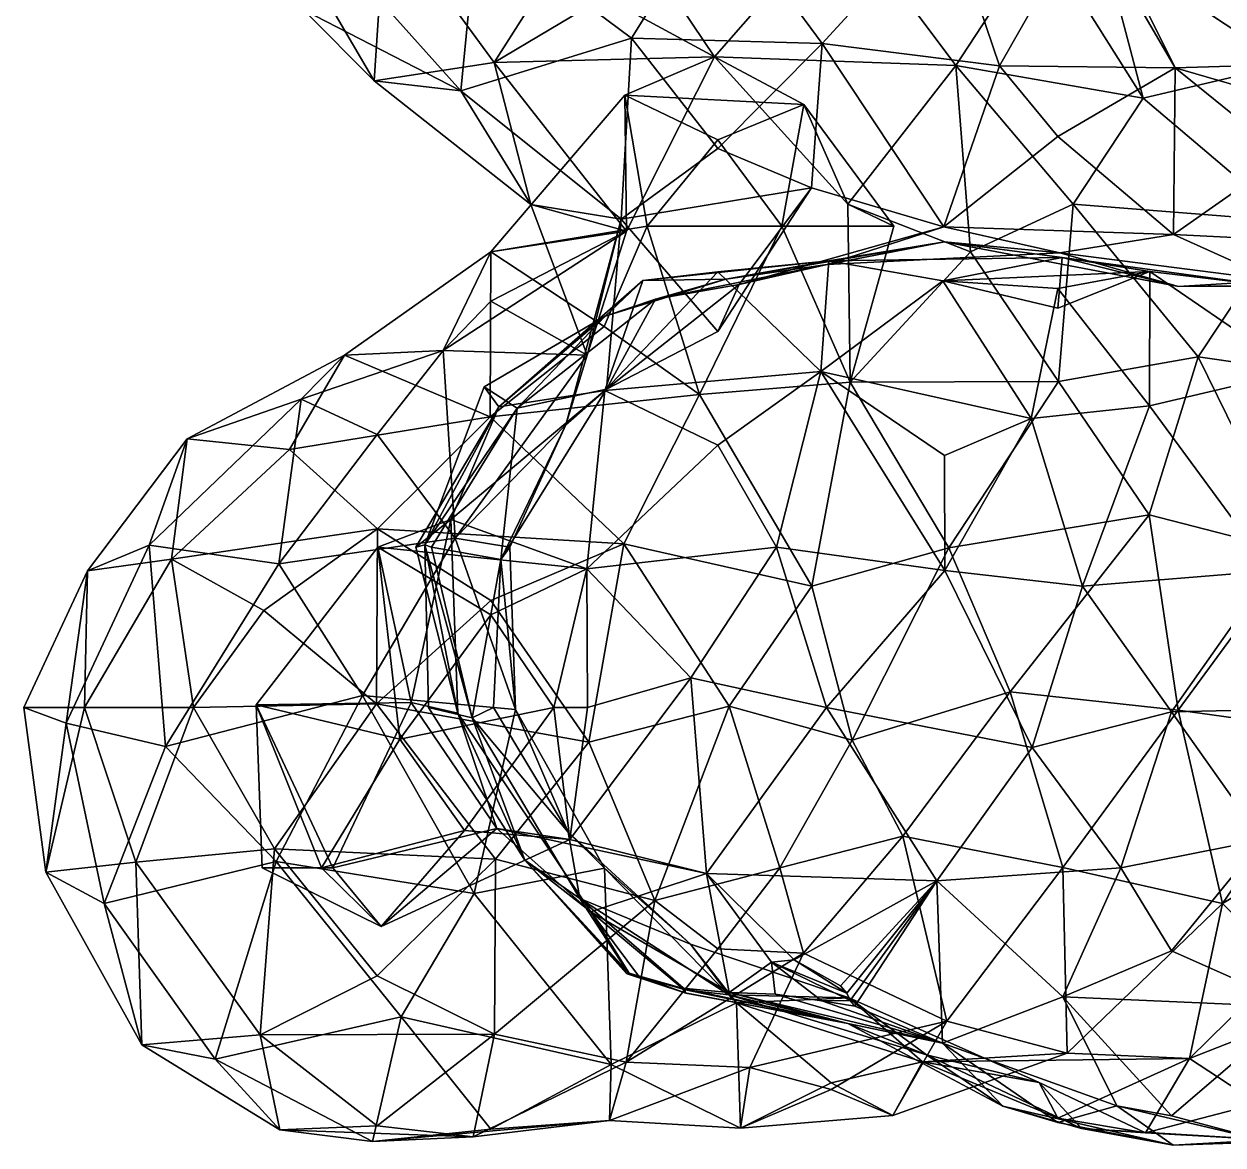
# Model space of a CAD drawing. Extents: x 290083 to 295691, y 4553739 to 4561622.
# Drawn here: x 294593.3 to 294726.5, y 4559677.9 to 4559802.5 of the extents above; entities that cross this region are included whole.
import ezdxf

# ---------------------------------------------------------------- set-up
doc = ezdxf.new("R2010")
doc.units = 0
doc.layers.add('Au_ppm_Pref_-_0_3', color=7, linetype='CONTINUOUS')

msp = doc.modelspace()

# ---------------------------------------------------------------- linework, layer by layer
at = {"layer": 'Au_ppm_Pref_-_0_3'}
for points in [[(294633.42, 4559814.73, 1734.79), (294645.53, 4559798.18, 1734.72), (294657.64, 4559817.21, 1732.44)], [(294645.53, 4559798.18, 1734.72), (294657.74, 4559805.47, 1730.89), (294657.64, 4559817.21, 1732.44)], [(294657.64, 4559817.21, 1732.44), (294657.74, 4559805.47, 1730.89), (294670, 4559798.82, 1732.67)], [(294657.64, 4559817.21, 1732.44), (294670, 4559798.82, 1732.67), (294684.04, 4559814.91, 1733.21)], [(294670.27, 4559816.1, 1754.21), (294660.77, 4559800.9, 1751.14), (294643.62, 4559813.68, 1753.08)], [(294681.96, 4559800.31, 1750.67), (294660.77, 4559800.9, 1751.14), (294670.27, 4559816.1, 1754.21)], [(294670, 4559798.82, 1732.67), (294696.79, 4559797.85, 1733.45), (294684.04, 4559814.91, 1733.21)], [(294681.96, 4559800.31, 1750.67), (294670.27, 4559816.1, 1754.21), (294695.7, 4559815.35, 1752.21)], [(294681.96, 4559800.31, 1750.67), (294695.7, 4559815.35, 1752.21), (294701.64, 4559797.82, 1749.04)], [(294684.04, 4559814.91, 1733.21), (294696.79, 4559797.85, 1733.45), (294706.24, 4559812.31, 1736.29)], [(294695.7, 4559815.35, 1752.21), (294712, 4559816.04, 1746.5), (294701.64, 4559797.82, 1749.04)], [(294701.64, 4559797.82, 1749.04), (294712, 4559816.04, 1746.5), (294721.13, 4559797.6, 1746.42)], [(294713.04, 4559811.54, 1740.22), (294721.13, 4559797.6, 1746.42), (294712, 4559816.04, 1746.5)], [(294633.42, 4559814.73, 1734.79), (294621.31, 4559814.77, 1740.46), (294632.2, 4559796.15, 1740.1)], [(294621.31, 4559814.77, 1740.46), (294624.34, 4559804.04, 1746.16), (294632.2, 4559796.15, 1740.1)], [(294633.42, 4559814.73, 1734.79), (294632.2, 4559796.15, 1740.1), (294645.53, 4559798.18, 1734.72)], [(294643.62, 4559813.68, 1753.08), (294641.81, 4559795.05, 1747.56), (294632.54, 4559805.45, 1749.56)], [(294643.62, 4559813.68, 1753.08), (294660.77, 4559800.9, 1751.14), (294641.81, 4559795.05, 1747.56)], [(294706.24, 4559812.31, 1736.29), (294696.79, 4559797.85, 1733.45), (294717.58, 4559794.24, 1735.04)], [(294713.04, 4559811.54, 1740.22), (294706.24, 4559812.31, 1736.29), (294717.58, 4559794.24, 1735.04)], [(294733.47, 4559797.97, 1740.2), (294721.13, 4559797.6, 1746.42), (294713.04, 4559811.54, 1740.22)], [(294713.04, 4559811.54, 1740.22), (294717.58, 4559794.24, 1735.04), (294733.47, 4559797.97, 1740.2)], [(294670, 4559798.82, 1732.67), (294657.74, 4559805.47, 1730.89), (294645.53, 4559798.18, 1734.72)], [(294624.34, 4559804.04, 1746.16), (294632.54, 4559805.45, 1749.56), (294641.81, 4559795.05, 1747.56)], [(294632.2, 4559796.15, 1740.1), (294624.34, 4559804.04, 1746.16), (294641.81, 4559795.05, 1747.56)], [(294641.81, 4559795.05, 1747.56), (294660.77, 4559800.9, 1751.14), (294659.62, 4559780.79, 1745.62)], [(294660.77, 4559800.9, 1751.14), (294670.34, 4559788.64, 1749.22), (294659.62, 4559780.79, 1745.62)], [(294660.77, 4559800.9, 1751.14), (294681.96, 4559800.31, 1750.67), (294670.34, 4559788.64, 1749.22)], [(294670.34, 4559788.64, 1749.22), (294681.96, 4559800.31, 1750.67), (294680.74, 4559784.26, 1748.61)], [(294695.46, 4559779.93, 1751.94), (294680.74, 4559784.26, 1748.61), (294681.96, 4559800.31, 1750.67)], [(294695.46, 4559779.93, 1751.94), (294681.96, 4559800.31, 1750.67), (294701.64, 4559797.82, 1749.04)], [(294645.53, 4559798.18, 1734.72), (294660.23, 4559779.45, 1734.38), (294670, 4559798.82, 1732.67)], [(294660.02, 4559794.58, 1728.34), (294670, 4559798.82, 1732.67), (294660.23, 4559779.45, 1734.38)], [(294660.02, 4559794.58, 1728.34), (294679.89, 4559793.51, 1728.34), (294670, 4559798.82, 1732.67)], [(294670, 4559798.82, 1732.67), (294679.89, 4559793.51, 1728.34), (294684.8, 4559782.45, 1732.59)], [(294670, 4559798.82, 1732.67), (294684.8, 4559782.45, 1732.59), (294696.79, 4559797.85, 1733.45)], [(294645.53, 4559798.18, 1734.72), (294632.2, 4559796.15, 1740.1), (294649.58, 4559782.43, 1740.7)], [(294645.53, 4559798.18, 1734.72), (294649.58, 4559782.43, 1740.7), (294660.23, 4559779.45, 1734.38)], [(294698.41, 4559777.15, 1730.65), (294696.79, 4559797.85, 1733.45), (294684.8, 4559782.45, 1732.59)], [(294695.46, 4559779.93, 1751.94), (294701.64, 4559797.82, 1749.04), (294708.13, 4559789.97, 1749.49)], [(294698.41, 4559777.15, 1730.65), (294709.8, 4559782.46, 1732.68), (294696.79, 4559797.85, 1733.45)], [(294709.8, 4559782.46, 1732.68), (294717.58, 4559794.24, 1735.04), (294696.79, 4559797.85, 1733.45)], [(294701.64, 4559797.82, 1749.04), (294721.13, 4559797.6, 1746.42), (294708.13, 4559789.97, 1749.49)], [(294720.94, 4559779.1, 1751.79), (294708.13, 4559789.97, 1749.49), (294721.13, 4559797.6, 1746.42)], [(294733.7, 4559780.57, 1734.03), (294733.47, 4559797.97, 1740.2), (294717.58, 4559794.24, 1735.04)], [(294720.94, 4559779.1, 1751.79), (294721.13, 4559797.6, 1746.42), (294733.33, 4559787.74, 1748.74)], [(294721.13, 4559797.6, 1746.42), (294733.47, 4559797.97, 1740.2), (294743.73, 4559791.06, 1744.94)], [(294733.33, 4559787.74, 1748.74), (294721.13, 4559797.6, 1746.42), (294743.73, 4559791.06, 1744.94)], [(294649.58, 4559782.43, 1740.7), (294632.2, 4559796.15, 1740.1), (294641.81, 4559795.05, 1747.56)], [(294659.62, 4559780.79, 1745.62), (294649.58, 4559782.43, 1740.7), (294641.81, 4559795.05, 1747.56)], [(294660.02, 4559794.58, 1728.34), (294660.23, 4559779.45, 1734.38), (294645.13, 4559777.15, 1728.71)], [(294660.02, 4559794.58, 1728.34), (294645.13, 4559777.15, 1728.71), (294662.52, 4559780, 1724.66)], [(294660.02, 4559794.58, 1728.34), (294662.52, 4559780, 1724.66), (294670.34, 4559789.61, 1725.14)], [(294660.02, 4559794.58, 1728.34), (294670.34, 4559789.61, 1725.14), (294679.89, 4559793.51, 1728.34)], [(294679.89, 4559793.51, 1728.34), (294670.34, 4559789.61, 1725.14), (294677.45, 4559780, 1724.99)], [(294689.9, 4559780, 1728.34), (294679.89, 4559793.51, 1728.34), (294677.45, 4559780, 1724.99)], [(294689.9, 4559780, 1728.34), (294684.8, 4559782.45, 1732.59), (294679.89, 4559793.51, 1728.34)], [(294709.8, 4559782.46, 1732.68), (294733.7, 4559780.57, 1734.03), (294717.58, 4559794.24, 1735.04)], [(294670.34, 4559789.61, 1725.14), (294662.52, 4559780, 1724.66), (294677.45, 4559780, 1724.99)], [(294695.46, 4559779.93, 1751.94), (294708.13, 4559789.97, 1749.49), (294720.94, 4559779.1, 1751.79)], [(294659.62, 4559780.79, 1745.62), (294670.34, 4559788.64, 1749.22), (294680.74, 4559784.26, 1748.61)], [(294720.94, 4559779.1, 1751.79), (294733.33, 4559787.74, 1748.74), (294746.81, 4559777.8, 1751.59)], [(294659.62, 4559780.79, 1745.62), (294680.74, 4559784.26, 1748.61), (294670.34, 4559768.31, 1748.2)], [(294672.71, 4559773.53, 1753.14), (294670.34, 4559768.31, 1748.2), (294680.74, 4559784.26, 1748.61)], [(294695.46, 4559779.93, 1751.94), (294672.71, 4559773.53, 1753.14), (294680.74, 4559784.26, 1748.61)], [(294659.62, 4559780.79, 1745.62), (294655.85, 4559765.68, 1740.27), (294649.58, 4559782.43, 1740.7)], [(294660.23, 4559779.45, 1734.38), (294649.58, 4559782.43, 1740.7), (294655.85, 4559765.68, 1740.27)], [(294685.05, 4559762.68, 1727.14), (294684.8, 4559782.45, 1732.59), (294689.9, 4559780, 1728.34)], [(294685.05, 4559762.68, 1727.14), (294698.41, 4559777.15, 1730.65), (294684.8, 4559782.45, 1732.59)], [(294698.41, 4559777.15, 1730.65), (294708.19, 4559762.77, 1730.68), (294709.8, 4559782.46, 1732.68)], [(294708.19, 4559762.77, 1730.68), (294723.69, 4559765.51, 1731.78), (294709.8, 4559782.46, 1732.68)], [(294733.7, 4559780.57, 1734.03), (294709.8, 4559782.46, 1732.68), (294723.69, 4559765.51, 1731.78)], [(294657.99, 4559761.91, 1752.01), (294653.46, 4559757.95, 1746.16), (294659.62, 4559780.79, 1745.62)], [(294659.62, 4559780.79, 1745.62), (294653.46, 4559757.95, 1746.16), (294655.85, 4559765.68, 1740.27)], [(294670.34, 4559768.31, 1748.2), (294657.99, 4559761.91, 1752.01), (294659.62, 4559780.79, 1745.62)], [(294745.32, 4559762.39, 1734.44), (294733.7, 4559780.57, 1734.03), (294723.69, 4559765.51, 1731.78)], [(294645.13, 4559777.15, 1728.71), (294660.23, 4559779.45, 1734.38), (294639.84, 4559766.21, 1735.44)], [(294660.23, 4559779.45, 1734.38), (294645.14, 4559771.68, 1737.45), (294639.84, 4559766.21, 1735.44)], [(294657.74, 4559768.88, 1726.11), (294662.52, 4559780, 1724.66), (294645.13, 4559777.15, 1728.71)], [(294660.23, 4559779.45, 1734.38), (294655.85, 4559765.68, 1740.27), (294645.14, 4559771.68, 1737.45)], [(294668.31, 4559761.3, 1724.66), (294662.52, 4559780, 1724.66), (294657.74, 4559768.88, 1726.11)], [(294677.45, 4559780, 1724.99), (294662.52, 4559780, 1724.66), (294668.31, 4559761.3, 1724.66)], [(294677.45, 4559780, 1724.99), (294668.31, 4559761.3, 1724.66), (294685.05, 4559762.68, 1727.14)], [(294695.46, 4559779.93, 1751.94), (294682.51, 4559775.75, 1757.76), (294672.71, 4559773.53, 1753.14)], [(294689.9, 4559780, 1728.34), (294677.45, 4559780, 1724.99), (294685.05, 4559762.68, 1727.14)], [(294695.46, 4559779.93, 1751.94), (294708.33, 4559777.06, 1757.88), (294682.51, 4559775.75, 1757.76)], [(294695.46, 4559779.93, 1751.94), (294720.94, 4559779.1, 1751.79), (294708.33, 4559777.06, 1757.88)], [(294720.94, 4559779.1, 1751.79), (294732.28, 4559773.98, 1757.9), (294708.33, 4559777.06, 1757.88)], [(294720.94, 4559779.1, 1751.79), (294746.81, 4559777.8, 1751.59), (294732.28, 4559773.98, 1757.9)], [(294682.51, 4559775.75, 1757.76), (294695.54, 4559778.29, 1763.97), (294671.23, 4559774.11, 1763.86)], [(294695.54, 4559778.29, 1763.97), (294682.69, 4559776.16, 1770.44), (294671.23, 4559774.11, 1763.86)], [(294682.51, 4559775.75, 1757.76), (294708.33, 4559777.06, 1757.88), (294695.54, 4559778.29, 1763.97)], [(294695.54, 4559778.29, 1763.97), (294708.58, 4559776.53, 1769.62), (294682.69, 4559776.16, 1770.44)], [(294708.33, 4559777.06, 1757.88), (294721.52, 4559773.3, 1764), (294695.54, 4559778.29, 1763.97)], [(294695.54, 4559778.29, 1763.97), (294721.52, 4559773.3, 1764), (294708.58, 4559776.53, 1769.62)], [(294645.13, 4559777.15, 1728.71), (294639.84, 4559766.21, 1735.44), (294628.89, 4559765.68, 1728.13)], [(294645.13, 4559777.15, 1728.71), (294628.89, 4559765.68, 1728.13), (294645.09, 4559758.82, 1723.51)], [(294645.13, 4559777.15, 1728.71), (294645.09, 4559758.82, 1723.51), (294657.74, 4559768.88, 1726.11)], [(294682.69, 4559776.16, 1770.44), (294708.58, 4559776.53, 1769.62), (294695.33, 4559773.93, 1775.62)], [(294698.41, 4559777.15, 1730.65), (294685.05, 4559762.68, 1727.14), (294708.19, 4559762.77, 1730.68)], [(294708.58, 4559776.53, 1769.62), (294708.13, 4559770.9, 1772.95), (294695.33, 4559773.93, 1775.62)], [(294718.32, 4559774.98, 1775.32), (294708.13, 4559770.9, 1772.95), (294708.58, 4559776.53, 1769.62)], [(294708.33, 4559777.06, 1757.88), (294732.28, 4559773.98, 1757.9), (294721.52, 4559773.3, 1764)], [(294721.52, 4559773.3, 1764), (294731.29, 4559773.43, 1768.69), (294708.58, 4559776.53, 1769.62)], [(294708.58, 4559776.53, 1769.62), (294731.29, 4559773.43, 1768.69), (294718.32, 4559774.98, 1775.32)], [(294670.34, 4559774.95, 1774.17), (294681.8, 4559763.88, 1777.8), (294657.81, 4559761.76, 1775.83)], [(294662.01, 4559773.96, 1769.92), (294670.34, 4559774.95, 1774.17), (294657.81, 4559761.76, 1775.83)], [(294671.23, 4559774.11, 1763.86), (294682.69, 4559776.16, 1770.44), (294662.01, 4559773.96, 1769.92)], [(294662.01, 4559773.96, 1769.92), (294682.69, 4559776.16, 1770.44), (294670.34, 4559774.95, 1774.17)], [(294682.51, 4559775.75, 1757.76), (294671.23, 4559774.11, 1763.86), (294663.45, 4559771.92, 1758.04)], [(294682.51, 4559775.75, 1757.76), (294663.45, 4559771.92, 1758.04), (294672.71, 4559773.53, 1753.14)], [(294682.69, 4559776.16, 1770.44), (294681.8, 4559763.88, 1777.8), (294670.34, 4559774.95, 1774.17)], [(294695.33, 4559773.93, 1775.62), (294681.8, 4559763.88, 1777.8), (294682.69, 4559776.16, 1770.44)], [(294695.33, 4559773.93, 1775.62), (294718.32, 4559774.98, 1775.32), (294708.13, 4559773.08, 1779.49)], [(294718.32, 4559774.98, 1775.32), (294695.33, 4559773.93, 1775.62), (294708.13, 4559770.9, 1772.95)], [(294718.32, 4559774.98, 1775.32), (294718.3, 4559760.05, 1779.94), (294708.13, 4559773.08, 1779.49)], [(294718.3, 4559760.05, 1779.94), (294718.32, 4559774.98, 1775.32), (294734.53, 4559763.88, 1776.63)], [(294731.29, 4559773.43, 1768.69), (294734.53, 4559763.88, 1776.63), (294718.32, 4559774.98, 1775.32)], [(294646.05, 4559759.96, 1770), (294662.01, 4559773.96, 1769.92), (294657.81, 4559761.76, 1775.83)], [(294646.05, 4559759.96, 1770), (294657.86, 4559770.01, 1764.06), (294662.01, 4559773.96, 1769.92)], [(294663.45, 4559771.92, 1758.04), (294671.23, 4559774.11, 1763.86), (294657.86, 4559770.01, 1764.06)], [(294671.23, 4559774.11, 1763.86), (294662.01, 4559773.96, 1769.92), (294657.86, 4559770.01, 1764.06)], [(294670.34, 4559768.31, 1748.2), (294672.71, 4559773.53, 1753.14), (294657.99, 4559761.91, 1752.01)], [(294672.71, 4559773.53, 1753.14), (294663.45, 4559771.92, 1758.04), (294657.99, 4559761.91, 1752.01)], [(294705.16, 4559758.64, 1778.44), (294681.8, 4559763.88, 1777.8), (294695.33, 4559773.93, 1775.62)], [(294705.16, 4559758.64, 1778.44), (294695.33, 4559773.93, 1775.62), (294708.13, 4559773.08, 1779.49)], [(294732.28, 4559773.98, 1757.9), (294741.22, 4559773.34, 1763.98), (294721.52, 4559773.3, 1764)], [(294705.16, 4559758.64, 1778.44), (294708.13, 4559773.08, 1779.49), (294718.3, 4559760.05, 1779.94)], [(294721.52, 4559773.3, 1764), (294741.22, 4559773.34, 1763.98), (294731.29, 4559773.43, 1768.69)], [(294645.14, 4559771.68, 1737.45), (294655.85, 4559765.68, 1740.27), (294639.84, 4559766.21, 1735.44)], [(294657.99, 4559761.91, 1752.01), (294663.45, 4559771.92, 1758.04), (294648.08, 4559759.81, 1759.05)], [(294648.08, 4559759.81, 1759.05), (294663.45, 4559771.92, 1758.04), (294657.86, 4559770.01, 1764.06)], [(294644.4, 4559762.18, 1763.98), (294657.86, 4559770.01, 1764.06), (294646.05, 4559759.96, 1770)], [(294644.4, 4559762.18, 1763.98), (294648.08, 4559759.81, 1759.05), (294657.86, 4559770.01, 1764.06)], [(294657.74, 4559768.88, 1726.11), (294645.09, 4559758.82, 1723.51), (294668.31, 4559761.3, 1724.66)], [(294624.08, 4559760.8, 1733.44), (294611.44, 4559756.38, 1728.34), (294628.89, 4559765.68, 1728.13)], [(294622.8, 4559755.21, 1723.38), (294628.89, 4559765.68, 1728.13), (294611.44, 4559756.38, 1728.34)], [(294645.09, 4559758.82, 1723.51), (294628.89, 4559765.68, 1728.13), (294622.8, 4559755.21, 1723.38)], [(294639.84, 4559766.21, 1735.44), (294632.54, 4559756.88, 1738.45), (294624.08, 4559760.8, 1733.44)], [(294628.89, 4559765.68, 1728.13), (294639.84, 4559766.21, 1735.44), (294624.08, 4559760.8, 1733.44)], [(294641.18, 4559745.37, 1741.48), (294632.54, 4559756.88, 1738.45), (294639.84, 4559766.21, 1735.44)], [(294641.18, 4559745.37, 1741.48), (294639.84, 4559766.21, 1735.44), (294655.85, 4559765.68, 1740.27)], [(294653.46, 4559757.95, 1746.16), (294641.18, 4559745.37, 1741.48), (294655.85, 4559765.68, 1740.27)], [(294708.19, 4559762.77, 1730.68), (294718.27, 4559747.93, 1730.69), (294723.69, 4559765.51, 1731.78)], [(294718.27, 4559747.93, 1730.69), (294734.36, 4559743.81, 1733.53), (294723.69, 4559765.51, 1731.78)], [(294745.32, 4559762.39, 1734.44), (294723.69, 4559765.51, 1731.78), (294734.36, 4559743.81, 1733.53)], [(294681.8, 4559763.88, 1777.8), (294670.34, 4559755.68, 1779.63), (294657.81, 4559761.76, 1775.83)], [(294676.86, 4559744.37, 1778.93), (294670.34, 4559755.68, 1779.63), (294681.8, 4559763.88, 1777.8)], [(294676.86, 4559744.37, 1778.93), (294681.8, 4559763.88, 1777.8), (294695.57, 4559741.75, 1778.68)], [(294695.57, 4559741.75, 1778.68), (294681.8, 4559763.88, 1777.8), (294695.53, 4559754.54, 1779.25)], [(294695.53, 4559754.54, 1779.25), (294681.8, 4559763.88, 1777.8), (294705.16, 4559758.64, 1778.44)], [(294731.75, 4559741.74, 1780.18), (294718.3, 4559760.05, 1779.94), (294734.53, 4559763.88, 1776.63)], [(294646.05, 4559759.96, 1770), (294637.82, 4559744.6, 1763.98), (294644.4, 4559762.18, 1763.98)], [(294644.4, 4559762.18, 1763.98), (294637.82, 4559744.6, 1763.98), (294648.08, 4559759.81, 1759.05)], [(294657.81, 4559761.76, 1775.83), (294655.79, 4559741.94, 1780.51), (294640.69, 4559747.43, 1775.86)], [(294657.81, 4559761.76, 1775.83), (294640.69, 4559747.43, 1775.86), (294646.05, 4559759.96, 1770)], [(294657.99, 4559761.91, 1752.01), (294648.08, 4559759.81, 1759.05), (294646.25, 4559743, 1752.24)], [(294657.99, 4559761.91, 1752.01), (294646.25, 4559743, 1752.24), (294653.46, 4559757.95, 1746.16)], [(294657.81, 4559761.76, 1775.83), (294670.34, 4559755.68, 1779.63), (294655.79, 4559741.94, 1780.51)], [(294680.8, 4559740.01, 1724.86), (294685.05, 4559762.68, 1727.14), (294668.31, 4559761.3, 1724.66)], [(294685.05, 4559762.68, 1727.14), (294680.8, 4559740.01, 1724.86), (294696, 4559744.29, 1728.13)], [(294685.05, 4559762.68, 1727.14), (294696, 4559744.29, 1728.13), (294708.19, 4559762.77, 1730.68)], [(294708.19, 4559762.77, 1730.68), (294696, 4559744.29, 1728.13), (294718.27, 4559747.93, 1730.69)], [(294624.08, 4559760.8, 1733.44), (294621.6, 4559742.51, 1738.82), (294607.2, 4559744.58, 1734.32)], [(294624.08, 4559760.8, 1733.44), (294607.2, 4559744.58, 1734.32), (294611.44, 4559756.38, 1728.34)], [(294632.54, 4559756.88, 1738.45), (294621.6, 4559742.51, 1738.82), (294624.08, 4559760.8, 1733.44)], [(294659.91, 4559744.71, 1721.32), (294668.31, 4559761.3, 1724.66), (294645.09, 4559758.82, 1723.51)], [(294668.31, 4559761.3, 1724.66), (294659.91, 4559744.71, 1721.32), (294680.8, 4559740.01, 1724.86)], [(294640.69, 4559747.43, 1775.86), (294636.83, 4559744.37, 1768.81), (294646.05, 4559759.96, 1770)], [(294636.83, 4559744.37, 1768.81), (294637.82, 4559744.6, 1763.98), (294646.05, 4559759.96, 1770)], [(294637.82, 4559744.6, 1763.98), (294638.57, 4559744.37, 1759.43), (294648.08, 4559759.81, 1759.05)], [(294646.25, 4559743, 1752.24), (294648.08, 4559759.81, 1759.05), (294638.57, 4559744.37, 1759.43)], [(294710.84, 4559740.02, 1779.07), (294705.16, 4559758.64, 1778.44), (294718.3, 4559760.05, 1779.94)], [(294710.84, 4559740.02, 1779.07), (294718.3, 4559760.05, 1779.94), (294731.75, 4559741.74, 1780.18)], [(294645.09, 4559758.82, 1723.51), (294622.8, 4559755.21, 1723.38), (294632.56, 4559746.4, 1719.83)], [(294645.09, 4559758.82, 1723.51), (294632.56, 4559746.4, 1719.83), (294659.91, 4559744.71, 1721.32)], [(294653.46, 4559757.95, 1746.16), (294647.26, 4559744.37, 1746.16), (294641.18, 4559745.37, 1741.48)], [(294647.26, 4559744.37, 1746.16), (294653.46, 4559757.95, 1746.16), (294646.25, 4559743, 1752.24)], [(294695.57, 4559741.75, 1778.68), (294695.53, 4559754.54, 1779.25), (294705.16, 4559758.64, 1778.44)], [(294695.57, 4559741.75, 1778.68), (294705.16, 4559758.64, 1778.44), (294710.84, 4559740.02, 1779.07)], [(294611.44, 4559756.38, 1728.34), (294607.2, 4559744.58, 1734.32), (294600.34, 4559741.71, 1728.34)], [(294611.44, 4559756.38, 1728.34), (294600.34, 4559741.71, 1728.34), (294609.7, 4559743.04, 1722.84)], [(294611.44, 4559756.38, 1728.34), (294609.7, 4559743.04, 1722.84), (294622.8, 4559755.21, 1723.38)], [(294632.54, 4559756.88, 1738.45), (294641.18, 4559745.37, 1741.48), (294621.6, 4559742.51, 1738.82)], [(294622.8, 4559755.21, 1723.38), (294609.7, 4559743.04, 1722.84), (294632.56, 4559746.4, 1719.83)], [(294676.86, 4559744.37, 1778.93), (294655.79, 4559741.94, 1780.51), (294670.34, 4559755.68, 1779.63)], [(294636.31, 4559727.11, 1776.13), (294640.69, 4559747.43, 1775.86), (294632.59, 4559744.37, 1781.81)], [(294640.69, 4559747.43, 1775.86), (294655.79, 4559741.94, 1780.51), (294632.59, 4559744.37, 1781.81)], [(294636.31, 4559727.11, 1776.13), (294641.47, 4559725.93, 1769.1), (294640.69, 4559747.43, 1775.86)], [(294641.47, 4559725.93, 1769.1), (294636.83, 4559744.37, 1768.81), (294640.69, 4559747.43, 1775.86)], [(294718.27, 4559747.93, 1730.69), (294696, 4559744.29, 1728.13), (294702.81, 4559728.3, 1729.55)], [(294718.27, 4559747.93, 1730.69), (294702.81, 4559728.3, 1729.55), (294721.49, 4559726.26, 1733.43)], [(294721.49, 4559726.26, 1733.43), (294734.36, 4559743.81, 1733.53), (294718.27, 4559747.93, 1730.69)], [(294609.7, 4559743.04, 1722.84), (294619.94, 4559737.31, 1718.82), (294632.56, 4559746.4, 1719.83)], [(294632.46, 4559726.95, 1717.18), (294632.56, 4559746.4, 1719.83), (294619.94, 4559737.31, 1718.82)], [(294632.46, 4559726.95, 1717.18), (294645.14, 4559738.43, 1718.44), (294632.56, 4559746.4, 1719.83)], [(294645.14, 4559738.43, 1718.44), (294659.91, 4559744.71, 1721.32), (294632.56, 4559746.4, 1719.83)], [(294609.03, 4559722.21, 1737.98), (294597.99, 4559724.81, 1733.88), (294607.2, 4559744.58, 1734.32)], [(294600.34, 4559741.71, 1728.34), (294607.2, 4559744.58, 1734.32), (294597.99, 4559724.81, 1733.88)], [(294609.03, 4559722.21, 1737.98), (294607.2, 4559744.58, 1734.32), (294621.6, 4559742.51, 1738.82)], [(294635.05, 4559723.04, 1785.38), (294619.08, 4559726.85, 1781.81), (294632.59, 4559744.37, 1781.81)], [(294636.31, 4559727.11, 1776.13), (294632.59, 4559744.37, 1781.81), (294619.08, 4559726.85, 1781.81)], [(294630.89, 4559727.86, 1741.16), (294621.6, 4559742.51, 1738.82), (294641.18, 4559745.37, 1741.48)], [(294647.88, 4559726.31, 1745.57), (294630.89, 4559727.86, 1741.16), (294641.18, 4559745.37, 1741.48)], [(294645.14, 4559736.85, 1785.23), (294635.05, 4559723.04, 1785.38), (294632.59, 4559744.37, 1781.81)], [(294655.79, 4559741.94, 1780.51), (294645.14, 4559736.85, 1785.23), (294632.59, 4559744.37, 1781.81)], [(294636.83, 4559744.37, 1768.81), (294641.47, 4559725.93, 1769.1), (294637.82, 4559744.6, 1763.98)], [(294641.47, 4559725.93, 1769.1), (294638.21, 4559726.55, 1763.98), (294637.82, 4559744.6, 1763.98)], [(294638.57, 4559744.37, 1759.43), (294637.82, 4559744.6, 1763.98), (294643.07, 4559725.38, 1758.07)], [(294637.82, 4559744.6, 1763.98), (294638.21, 4559726.55, 1763.98), (294643.07, 4559725.38, 1758.07)], [(294646.25, 4559743, 1752.24), (294638.57, 4559744.37, 1759.43), (294643.07, 4559725.38, 1758.07)], [(294647.88, 4559726.31, 1745.57), (294641.18, 4559745.37, 1741.48), (294647.26, 4559744.37, 1746.16)], [(294645.14, 4559738.43, 1718.44), (294656.04, 4559722.68, 1718.56), (294659.91, 4559744.71, 1721.32)], [(294647.88, 4559726.31, 1745.57), (294647.26, 4559744.37, 1746.16), (294646.25, 4559743, 1752.24)], [(294667.37, 4559729.83, 1779.31), (294655.79, 4559741.94, 1780.51), (294676.86, 4559744.37, 1778.93)], [(294656.04, 4559722.68, 1718.56), (294671.62, 4559726.68, 1721.8), (294659.91, 4559744.71, 1721.32)], [(294680.8, 4559740.01, 1724.86), (294659.91, 4559744.71, 1721.32), (294671.62, 4559726.68, 1721.8)], [(294667.37, 4559729.83, 1779.31), (294676.86, 4559744.37, 1778.93), (294682.44, 4559726.56, 1778.19)], [(294682.44, 4559726.56, 1778.19), (294676.86, 4559744.37, 1778.93), (294695.57, 4559741.75, 1778.68)], [(294680.8, 4559740.01, 1724.86), (294685.27, 4559722.9, 1726.03), (294696, 4559744.29, 1728.13)], [(294702.81, 4559728.3, 1729.55), (294696, 4559744.29, 1728.13), (294685.27, 4559722.9, 1726.03)], [(294612.12, 4559726.55, 1718.72), (294609.7, 4559743.04, 1722.84), (294600.04, 4559726.55, 1723.24)], [(294600.34, 4559741.71, 1728.34), (294600.04, 4559726.55, 1723.24), (294609.7, 4559743.04, 1722.84)], [(294612.12, 4559726.55, 1718.72), (294619.94, 4559737.31, 1718.82), (294609.7, 4559743.04, 1722.84)], [(294643.07, 4559725.38, 1758.07), (294645.43, 4559726.55, 1752.1), (294646.25, 4559743, 1752.24)], [(294646.25, 4559743, 1752.24), (294645.43, 4559726.55, 1752.1), (294647.88, 4559726.31, 1745.57)], [(294721.49, 4559726.26, 1733.43), (294739.35, 4559723.75, 1738.39), (294734.36, 4559743.81, 1733.53)], [(294597.99, 4559724.81, 1733.88), (294593.3, 4559726.55, 1728.34), (294600.34, 4559741.71, 1728.34)], [(294600.34, 4559741.71, 1728.34), (294593.3, 4559726.55, 1728.34), (294600.04, 4559726.55, 1723.24)], [(294621.6, 4559742.51, 1738.82), (294630.89, 4559727.86, 1741.16), (294609.03, 4559722.21, 1737.98)], [(294655.79, 4559741.94, 1780.51), (294652.16, 4559726.55, 1785.11), (294645.14, 4559736.85, 1785.23)], [(294655.79, 4559741.94, 1780.51), (294655.87, 4559726.55, 1781.8), (294652.16, 4559726.55, 1785.11)], [(294655.79, 4559741.94, 1780.51), (294667.37, 4559729.83, 1779.31), (294655.87, 4559726.55, 1781.8)], [(294695.57, 4559741.75, 1778.68), (294705.26, 4559722.11, 1778.69), (294682.44, 4559726.56, 1778.19)], [(294705.26, 4559722.11, 1778.69), (294695.57, 4559741.75, 1778.68), (294710.84, 4559740.02, 1779.07)], [(294720.72, 4559726.07, 1779.22), (294710.84, 4559740.02, 1779.07), (294731.75, 4559741.74, 1780.18)], [(294720.72, 4559726.07, 1779.22), (294731.75, 4559741.74, 1780.18), (294742.26, 4559726.55, 1780.07)], [(294680.8, 4559740.01, 1724.86), (294671.62, 4559726.68, 1721.8), (294685.27, 4559722.9, 1726.03)], [(294705.26, 4559722.11, 1778.69), (294710.84, 4559740.02, 1779.07), (294720.72, 4559726.07, 1779.22)], [(294632.46, 4559726.95, 1717.18), (294656.04, 4559722.68, 1718.56), (294645.14, 4559738.43, 1718.44)], [(294632.46, 4559726.95, 1717.18), (294619.94, 4559737.31, 1718.82), (294612.12, 4559726.55, 1718.72)], [(294652.16, 4559726.55, 1785.11), (294635.05, 4559723.04, 1785.38), (294645.14, 4559736.85, 1785.23)], [(294667.37, 4559729.83, 1779.31), (294669.09, 4559708.1, 1776.35), (294653.93, 4559711.87, 1781.35)], [(294655.87, 4559726.55, 1781.8), (294667.37, 4559729.83, 1779.31), (294653.93, 4559711.87, 1781.35)], [(294669.09, 4559708.1, 1776.35), (294667.37, 4559729.83, 1779.31), (294682.44, 4559726.56, 1778.19)], [(294690.91, 4559712.24, 1729.26), (294702.81, 4559728.3, 1729.55), (294685.27, 4559722.9, 1726.03)], [(294690.91, 4559712.24, 1729.26), (294708.67, 4559708.78, 1733.61), (294702.81, 4559728.3, 1729.55)], [(294708.67, 4559708.78, 1733.61), (294721.49, 4559726.26, 1733.43), (294702.81, 4559728.3, 1729.55)], [(294609.03, 4559722.21, 1737.98), (294630.89, 4559727.86, 1741.16), (294621.32, 4559709.43, 1739.65)], [(294632.46, 4559726.95, 1717.18), (294612.12, 4559726.55, 1718.72), (294621.13, 4559710.83, 1717.73)], [(294627.62, 4559708.73, 1779.48), (294636.31, 4559727.11, 1776.13), (294619.08, 4559726.85, 1781.81)], [(294632.46, 4559726.95, 1717.18), (294621.13, 4559710.83, 1717.73), (294645.68, 4559709.69, 1717.67)], [(294630.89, 4559727.86, 1741.16), (294643.3, 4559705.89, 1742.03), (294621.32, 4559709.43, 1739.65)], [(294645.8, 4559713.1, 1775.85), (294636.31, 4559727.11, 1776.13), (294627.62, 4559708.73, 1779.48)], [(294647.88, 4559726.31, 1745.57), (294643.3, 4559705.89, 1742.03), (294630.89, 4559727.86, 1741.16)], [(294645.68, 4559709.69, 1717.67), (294656.04, 4559722.68, 1718.56), (294632.46, 4559726.95, 1717.18)], [(294645.8, 4559713.1, 1775.85), (294641.47, 4559725.93, 1769.1), (294636.31, 4559727.11, 1776.13)], [(294597.99, 4559724.81, 1733.88), (294595.73, 4559708.26, 1728.28), (294593.3, 4559726.55, 1728.34)], [(294593.3, 4559726.55, 1728.34), (294595.73, 4559708.26, 1728.28), (294600.04, 4559726.55, 1723.24)], [(294595.73, 4559708.26, 1728.28), (294605.73, 4559709.37, 1721.31), (294600.04, 4559726.55, 1723.24)], [(294600.04, 4559726.55, 1723.24), (294605.73, 4559709.37, 1721.31), (294612.12, 4559726.55, 1718.72)], [(294621.13, 4559710.83, 1717.73), (294612.12, 4559726.55, 1718.72), (294605.73, 4559709.37, 1721.31)], [(294626.33, 4559708.73, 1784.72), (294619.08, 4559726.85, 1781.81), (294635.05, 4559723.04, 1785.38)], [(294626.33, 4559708.73, 1784.72), (294619.77, 4559708.73, 1781.8), (294619.08, 4559726.85, 1781.81)], [(294619.77, 4559708.73, 1781.8), (294627.62, 4559708.73, 1779.48), (294619.08, 4559726.85, 1781.81)], [(294642.24, 4559712.88, 1784.99), (294635.05, 4559723.04, 1785.38), (294652.16, 4559726.55, 1785.11)], [(294638.21, 4559726.55, 1763.98), (294641.47, 4559725.93, 1769.1), (294648.93, 4559709.6, 1764.9)], [(294638.21, 4559726.55, 1763.98), (294648.93, 4559709.6, 1764.9), (294643.07, 4559725.38, 1758.07)], [(294645.8, 4559713.1, 1775.85), (294656.24, 4559703.83, 1769.95), (294641.47, 4559725.93, 1769.1)], [(294648.93, 4559709.6, 1764.9), (294641.47, 4559725.93, 1769.1), (294656.24, 4559703.83, 1769.95)], [(294653.93, 4559711.87, 1781.35), (294642.24, 4559712.88, 1784.99), (294652.16, 4559726.55, 1785.11)], [(294653.75, 4559712.71, 1752.1), (294645.43, 4559726.55, 1752.1), (294643.07, 4559725.38, 1758.07)], [(294657.77, 4559708.68, 1746.09), (294643.3, 4559705.89, 1742.03), (294647.88, 4559726.31, 1745.57)], [(294645.43, 4559726.55, 1752.1), (294653.75, 4559712.71, 1752.1), (294647.88, 4559726.31, 1745.57)], [(294657.77, 4559708.68, 1746.09), (294647.88, 4559726.31, 1745.57), (294653.75, 4559712.71, 1752.1)], [(294653.93, 4559711.87, 1781.35), (294652.16, 4559726.55, 1785.11), (294655.87, 4559726.55, 1781.8)], [(294656.04, 4559722.68, 1718.56), (294663.35, 4559705.11, 1721.24), (294671.62, 4559726.68, 1721.8)], [(294677.23, 4559708.73, 1725.09), (294671.62, 4559726.68, 1721.8), (294663.35, 4559705.11, 1721.24)], [(294669.09, 4559708.1, 1776.35), (294682.44, 4559726.56, 1778.19), (294694.66, 4559707.3, 1777.48)], [(294685.27, 4559722.9, 1726.03), (294671.62, 4559726.68, 1721.8), (294677.23, 4559708.73, 1725.09)], [(294705.26, 4559722.11, 1778.69), (294694.66, 4559707.3, 1777.48), (294682.44, 4559726.56, 1778.19)], [(294715.1, 4559708.73, 1778.51), (294705.26, 4559722.11, 1778.69), (294720.72, 4559726.07, 1779.22)], [(294708.67, 4559708.78, 1733.61), (294726.4, 4559704.79, 1738.99), (294721.49, 4559726.26, 1733.43)], [(294715.1, 4559708.73, 1778.51), (294720.72, 4559726.07, 1779.22), (294730.8, 4559711.85, 1779.57)], [(294720.72, 4559726.07, 1779.22), (294742.26, 4559726.55, 1780.07), (294730.8, 4559711.85, 1779.57)], [(294721.49, 4559726.26, 1733.43), (294726.4, 4559704.79, 1738.99), (294739.35, 4559723.75, 1738.39)], [(294597.99, 4559724.81, 1733.88), (294602.22, 4559704.77, 1735.46), (294595.73, 4559708.26, 1728.28)], [(294609.03, 4559722.21, 1737.98), (294602.22, 4559704.77, 1735.46), (294597.99, 4559724.81, 1733.88)], [(294648.93, 4559709.6, 1764.9), (294655.03, 4559705.31, 1758.02), (294643.07, 4559725.38, 1758.07)], [(294655.03, 4559705.31, 1758.02), (294653.75, 4559712.71, 1752.1), (294643.07, 4559725.38, 1758.07)], [(294626.33, 4559708.73, 1784.72), (294635.05, 4559723.04, 1785.38), (294642.24, 4559712.88, 1784.99)], [(294739.35, 4559723.75, 1738.39), (294726.4, 4559704.79, 1738.99), (294742.2, 4559714.28, 1741.92)], [(294621.32, 4559709.43, 1739.65), (294602.22, 4559704.77, 1735.46), (294609.03, 4559722.21, 1737.98)], [(294645.68, 4559709.69, 1717.67), (294663.35, 4559705.11, 1721.24), (294656.04, 4559722.68, 1718.56)], [(294690.91, 4559712.24, 1729.26), (294685.27, 4559722.9, 1726.03), (294677.23, 4559708.73, 1725.09)], [(294694.66, 4559707.3, 1777.48), (294705.26, 4559722.11, 1778.69), (294715.1, 4559708.73, 1778.51)], [(294733.33, 4559697.97, 1742.57), (294742.2, 4559714.28, 1741.92), (294726.4, 4559704.79, 1738.99)], [(294626.33, 4559708.73, 1784.72), (294642.24, 4559712.88, 1784.99), (294632.96, 4559702.2, 1781.96)], [(294645.8, 4559713.1, 1775.85), (294627.62, 4559708.73, 1779.48), (294632.96, 4559702.2, 1781.96)], [(294645.8, 4559713.1, 1775.85), (294632.96, 4559702.2, 1781.96), (294653.93, 4559711.87, 1781.35)], [(294653.93, 4559711.87, 1781.35), (294632.96, 4559702.2, 1781.96), (294642.24, 4559712.88, 1784.99)], [(294645.8, 4559713.1, 1775.85), (294653.93, 4559711.87, 1781.35), (294669.09, 4559708.1, 1776.35)], [(294645.8, 4559713.1, 1775.85), (294669.09, 4559708.1, 1776.35), (294656.24, 4559703.83, 1769.95)], [(294657.77, 4559708.68, 1746.09), (294653.75, 4559712.71, 1752.1), (294667.31, 4559700.26, 1753.5)], [(294653.75, 4559712.71, 1752.1), (294655.03, 4559705.31, 1758.02), (294667.31, 4559700.26, 1753.5)], [(294690.91, 4559712.24, 1729.26), (294677.23, 4559708.73, 1725.09), (294679.87, 4559699.25, 1729.68)], [(294695.8, 4559691.71, 1734.52), (294690.91, 4559712.24, 1729.26), (294679.87, 4559699.25, 1729.68)], [(294695.8, 4559691.71, 1734.52), (294708.67, 4559708.78, 1733.61), (294690.91, 4559712.24, 1729.26)], [(294715.1, 4559708.73, 1778.51), (294730.8, 4559711.85, 1779.57), (294720.73, 4559699.53, 1778.93)], [(294734.79, 4559693.27, 1775.16), (294720.73, 4559699.53, 1778.93), (294730.8, 4559711.85, 1779.57)], [(294621.13, 4559710.83, 1717.73), (294605.73, 4559709.37, 1721.31), (294619.55, 4559690.17, 1722)], [(294632.54, 4559696.74, 1718.41), (294621.13, 4559710.83, 1717.73), (294619.55, 4559690.17, 1722)], [(294632.54, 4559696.74, 1718.41), (294645.68, 4559709.69, 1717.67), (294621.13, 4559710.83, 1717.73)], [(294632.54, 4559696.74, 1718.41), (294645.55, 4559690.24, 1721.87), (294645.68, 4559709.69, 1717.67)], [(294645.68, 4559709.69, 1717.67), (294645.55, 4559690.24, 1721.87), (294663.35, 4559705.11, 1721.24)], [(294648.93, 4559709.6, 1764.9), (294660.28, 4559696.95, 1763.93), (294660.49, 4559696.97, 1763.27)], [(294648.93, 4559709.6, 1764.9), (294660.2, 4559697, 1764.06), (294660.28, 4559696.95, 1763.93)], [(294648.93, 4559709.6, 1764.9), (294660.49, 4559696.97, 1763.27), (294655.03, 4559705.31, 1758.02)], [(294660.2, 4559697, 1764.06), (294648.93, 4559709.6, 1764.9), (294660.43, 4559697.03, 1764.72)], [(294660.43, 4559697.03, 1764.72), (294648.93, 4559709.6, 1764.9), (294660.5, 4559697.02, 1764.86)], [(294648.93, 4559709.6, 1764.9), (294656.24, 4559703.83, 1769.95), (294660.5, 4559697.02, 1764.86)], [(294606.4, 4559689.06, 1728.38), (294605.73, 4559709.37, 1721.31), (294595.73, 4559708.26, 1728.28)], [(294621.32, 4559709.43, 1739.65), (294614.55, 4559687.48, 1735.42), (294602.22, 4559704.77, 1735.46)], [(294619.55, 4559690.17, 1722), (294605.73, 4559709.37, 1721.31), (294606.4, 4559689.06, 1728.38)], [(294635.19, 4559692.2, 1739.59), (294614.55, 4559687.48, 1735.42), (294621.32, 4559709.43, 1739.65)], [(294626.33, 4559708.73, 1784.72), (294632.96, 4559702.2, 1781.96), (294619.77, 4559708.73, 1781.8)], [(294619.77, 4559708.73, 1781.8), (294632.96, 4559702.2, 1781.96), (294627.62, 4559708.73, 1779.48)], [(294635.19, 4559692.2, 1739.59), (294621.32, 4559709.43, 1739.65), (294643.3, 4559705.89, 1742.03)], [(294657.77, 4559708.68, 1746.09), (294658.52, 4559686.9, 1740.64), (294643.3, 4559705.89, 1742.03)], [(294657.77, 4559708.68, 1746.09), (294667.31, 4559700.26, 1753.5), (294672.43, 4559693.73, 1745.36)], [(294657.77, 4559708.68, 1746.09), (294672.43, 4559693.73, 1745.36), (294658.52, 4559686.9, 1740.64)], [(294670.34, 4559699.75, 1725.35), (294677.23, 4559708.73, 1725.09), (294663.35, 4559705.11, 1721.24)], [(294679.87, 4559699.25, 1729.68), (294677.23, 4559708.73, 1725.09), (294670.34, 4559699.75, 1725.35)], [(294708.65, 4559694.39, 1775.37), (294694.66, 4559707.3, 1777.48), (294715.1, 4559708.73, 1778.51)], [(294695.8, 4559691.71, 1734.52), (294709.15, 4559688.16, 1740.09), (294708.67, 4559708.78, 1733.61)], [(294715.1, 4559708.73, 1778.51), (294720.73, 4559699.53, 1778.93), (294708.65, 4559694.39, 1775.37)], [(294708.67, 4559708.78, 1733.61), (294709.15, 4559688.16, 1740.09), (294726.4, 4559704.79, 1738.99)], [(294602.22, 4559704.77, 1735.46), (294606.4, 4559689.06, 1728.38), (294595.73, 4559708.26, 1728.28)], [(294656.24, 4559703.83, 1769.95), (294669.09, 4559708.1, 1776.35), (294671.6, 4559694.87, 1769.2)], [(294669.09, 4559708.1, 1776.35), (294678.83, 4559698.52, 1775.17), (294676.32, 4559698.25, 1773.73)], [(294669.09, 4559708.1, 1776.35), (294676.32, 4559698.25, 1773.73), (294671.6, 4559694.87, 1769.2)], [(294669.09, 4559708.1, 1776.35), (294694.66, 4559707.3, 1777.48), (294678.83, 4559698.52, 1775.17)], [(294678.83, 4559698.52, 1775.17), (294694.66, 4559707.3, 1777.48), (294683.99, 4559695.63, 1774.92)], [(294683.99, 4559695.63, 1774.92), (294694.66, 4559707.3, 1777.48), (294684.67, 4559694.83, 1774.49)], [(294685.04, 4559694.01, 1774.12), (294684.67, 4559694.83, 1774.49), (294694.66, 4559707.3, 1777.48)], [(294685.04, 4559694.01, 1774.12), (294694.66, 4559707.3, 1777.48), (294685.57, 4559693.37, 1773.78)], [(294694.66, 4559707.3, 1777.48), (294695.29, 4559689.26, 1770.5), (294685.57, 4559693.37, 1773.78)], [(294708.65, 4559694.39, 1775.37), (294695.29, 4559689.26, 1770.5), (294694.66, 4559707.3, 1777.48)], [(294635.19, 4559692.2, 1739.59), (294643.3, 4559705.89, 1742.03), (294658.52, 4559686.9, 1740.64)], [(294606.4, 4559689.06, 1728.38), (294602.22, 4559704.77, 1735.46), (294614.55, 4559687.48, 1735.42)], [(294660.19, 4559687.13, 1727.54), (294663.35, 4559705.11, 1721.24), (294645.55, 4559690.24, 1721.87)], [(294660.49, 4559696.97, 1763.27), (294666.78, 4559695.18, 1761.14), (294655.03, 4559705.31, 1758.02)], [(294666.78, 4559695.18, 1761.14), (294671.58, 4559694.61, 1758.68), (294655.03, 4559705.31, 1758.02)], [(294671.58, 4559694.61, 1758.68), (294667.31, 4559700.26, 1753.5), (294655.03, 4559705.31, 1758.02)], [(294670.34, 4559699.75, 1725.35), (294663.35, 4559705.11, 1721.24), (294660.19, 4559687.13, 1727.54)], [(294709.15, 4559688.16, 1740.09), (294722.75, 4559687.57, 1745.87), (294726.4, 4559704.79, 1738.99)], [(294726.4, 4559704.79, 1738.99), (294722.75, 4559687.57, 1745.87), (294733.33, 4559697.97, 1742.57)], [(294660.5, 4559697.02, 1764.86), (294656.24, 4559703.83, 1769.95), (294661.56, 4559696.73, 1765.18)], [(294661.56, 4559696.73, 1765.18), (294656.24, 4559703.83, 1769.95), (294666.41, 4559695.36, 1766.58)], [(294656.24, 4559703.83, 1769.95), (294671.6, 4559694.87, 1769.2), (294666.41, 4559695.36, 1766.58)], [(294679.87, 4559699.25, 1729.68), (294670.34, 4559699.75, 1725.35), (294660.19, 4559687.13, 1727.54)], [(294673.92, 4559686.56, 1732.84), (294679.87, 4559699.25, 1729.68), (294660.19, 4559687.13, 1727.54)], [(294667.31, 4559700.26, 1753.5), (294671.58, 4559694.61, 1758.68), (294684.95, 4559694.3, 1751.82)], [(294684.95, 4559694.3, 1751.82), (294672.43, 4559693.73, 1745.36), (294667.31, 4559700.26, 1753.5)], [(294695.8, 4559691.71, 1734.52), (294679.87, 4559699.25, 1729.68), (294673.92, 4559686.56, 1732.84)], [(294708.65, 4559694.39, 1775.37), (294720.73, 4559699.53, 1778.93), (294734.79, 4559693.27, 1775.16)], [(294671.6, 4559694.87, 1769.2), (294676.32, 4559698.25, 1773.73), (294676.74, 4559694.69, 1771.68)], [(294678.83, 4559698.52, 1775.17), (294684.67, 4559694.83, 1774.49), (294676.32, 4559698.25, 1773.73)], [(294684.67, 4559694.83, 1774.49), (294685.04, 4559694.01, 1774.12), (294676.32, 4559698.25, 1773.73)], [(294676.32, 4559698.25, 1773.73), (294681.9, 4559693.97, 1773.01), (294676.74, 4559694.69, 1771.68)], [(294676.32, 4559698.25, 1773.73), (294685.04, 4559694.01, 1774.12), (294681.9, 4559693.97, 1773.01)], [(294678.83, 4559698.52, 1775.17), (294683.99, 4559695.63, 1774.92), (294684.67, 4559694.83, 1774.49)], [(294733.33, 4559697.97, 1742.57), (294722.75, 4559687.57, 1745.87), (294742.41, 4559695.31, 1747.82)], [(294645.55, 4559690.24, 1721.87), (294632.54, 4559696.74, 1718.41), (294619.55, 4559690.17, 1722)], [(294666.81, 4559694.81, 1763.99), (294660.2, 4559697, 1764.06), (294660.43, 4559697.03, 1764.72)], [(294660.28, 4559696.95, 1763.93), (294660.2, 4559697, 1764.06), (294666.68, 4559694.84, 1763.93)], [(294666.68, 4559694.84, 1763.93), (294660.2, 4559697, 1764.06), (294666.81, 4559694.81, 1763.99)], [(294660.49, 4559696.97, 1763.27), (294660.28, 4559696.95, 1763.93), (294666.68, 4559694.84, 1763.93)], [(294660.43, 4559697.03, 1764.72), (294661.56, 4559696.73, 1765.18), (294666.81, 4559694.81, 1763.99)], [(294660.5, 4559697.02, 1764.86), (294661.56, 4559696.73, 1765.18), (294660.43, 4559697.03, 1764.72)], [(294666.78, 4559695.18, 1761.14), (294660.49, 4559696.97, 1763.27), (294666.68, 4559694.84, 1763.93)], [(294666.81, 4559694.81, 1763.99), (294661.56, 4559696.73, 1765.18), (294666.41, 4559695.36, 1766.58)], [(294666.41, 4559695.36, 1766.58), (294684.78, 4559691.45, 1764.03), (294666.81, 4559694.81, 1763.99)], [(294666.41, 4559695.36, 1766.58), (294671.6, 4559694.87, 1769.2), (294684.78, 4559691.45, 1764.03)], [(294684.78, 4559691.45, 1764.03), (294666.78, 4559695.18, 1761.14), (294666.68, 4559694.84, 1763.93)], [(294684.78, 4559691.45, 1764.03), (294671.58, 4559694.61, 1758.68), (294666.78, 4559695.18, 1761.14)], [(294742.41, 4559695.31, 1747.82), (294722.75, 4559687.57, 1745.87), (294730.36, 4559682.55, 1750.71)], [(294672.43, 4559693.73, 1745.36), (294672.86, 4559679.81, 1739.17), (294658.52, 4559686.9, 1740.64)], [(294666.81, 4559694.81, 1763.99), (294684.78, 4559691.45, 1764.03), (294666.68, 4559694.84, 1763.93)], [(294684.78, 4559691.45, 1764.03), (294693.54, 4559687.95, 1757.44), (294671.58, 4559694.61, 1758.68)], [(294671.58, 4559694.61, 1758.68), (294693.54, 4559687.95, 1757.44), (294684.95, 4559694.3, 1751.82)], [(294676.74, 4559694.69, 1771.68), (294695.29, 4559689.26, 1770.5), (294671.6, 4559694.87, 1769.2)], [(294671.6, 4559694.87, 1769.2), (294695.29, 4559689.26, 1770.5), (294684.78, 4559691.45, 1764.03)], [(294684.95, 4559694.3, 1751.82), (294693.07, 4559687.2, 1746.11), (294672.43, 4559693.73, 1745.36)], [(294672.43, 4559693.73, 1745.36), (294693.07, 4559687.2, 1746.11), (294682.93, 4559684.86, 1742.24)], [(294672.43, 4559693.73, 1745.36), (294682.93, 4559684.86, 1742.24), (294672.86, 4559679.81, 1739.17)], [(294676.74, 4559694.69, 1771.68), (294681.9, 4559693.97, 1773.01), (294695.29, 4559689.26, 1770.5)], [(294681.9, 4559693.97, 1773.01), (294685.04, 4559694.01, 1774.12), (294685.57, 4559693.37, 1773.78)], [(294695.29, 4559689.26, 1770.5), (294681.9, 4559693.97, 1773.01), (294685.57, 4559693.37, 1773.78)], [(294684.95, 4559694.3, 1751.82), (294693.54, 4559687.95, 1757.44), (294706.04, 4559684.88, 1753.12)], [(294684.95, 4559694.3, 1751.82), (294706.04, 4559684.88, 1753.12), (294693.07, 4559687.2, 1746.11)], [(294714.65, 4559682.31, 1769.92), (294695.29, 4559689.26, 1770.5), (294708.65, 4559694.39, 1775.37)], [(294708.65, 4559694.39, 1775.37), (294720.73, 4559681.19, 1773.16), (294714.65, 4559682.31, 1769.92)], [(294708.65, 4559694.39, 1775.37), (294734.79, 4559693.27, 1775.16), (294720.73, 4559681.19, 1773.16)], [(294731.42, 4559678.35, 1769.07), (294720.73, 4559681.19, 1773.16), (294734.79, 4559693.27, 1775.16)], [(294635.19, 4559692.2, 1739.59), (294632, 4559678.32, 1733.82), (294614.55, 4559687.48, 1735.42)], [(294635.19, 4559692.2, 1739.59), (294645.14, 4559679.7, 1738.02), (294632, 4559678.32, 1733.82)], [(294635.19, 4559692.2, 1739.59), (294658.52, 4559686.9, 1740.64), (294645.14, 4559679.7, 1738.02)], [(294695.8, 4559691.71, 1734.52), (294673.92, 4559686.56, 1732.84), (294682.93, 4559684.13, 1737.96)], [(294695.8, 4559691.71, 1734.52), (294682.93, 4559684.13, 1737.96), (294689.78, 4559681.23, 1740.22)], [(294684.78, 4559691.45, 1764.03), (294695.29, 4559689.26, 1770.5), (294702.02, 4559682.27, 1763.98)], [(294702.02, 4559682.27, 1763.98), (294693.54, 4559687.95, 1757.44), (294684.78, 4559691.45, 1764.03)], [(294695.8, 4559691.71, 1734.52), (294689.78, 4559681.23, 1740.22), (294709.15, 4559688.16, 1740.09)], [(294619.55, 4559690.17, 1722), (294606.4, 4559689.06, 1728.38), (294621.73, 4559679.63, 1729.68)], [(294645.55, 4559690.24, 1721.87), (294619.55, 4559690.17, 1722), (294632.54, 4559680.07, 1724.73)], [(294632.54, 4559680.07, 1724.73), (294619.55, 4559690.17, 1722), (294621.73, 4559679.63, 1729.68)], [(294643.19, 4559678.86, 1729.35), (294645.55, 4559690.24, 1721.87), (294632.54, 4559680.07, 1724.73)], [(294660.19, 4559687.13, 1727.54), (294645.55, 4559690.24, 1721.87), (294643.19, 4559678.86, 1729.35)], [(294621.73, 4559679.63, 1729.68), (294606.4, 4559689.06, 1728.38), (294614.55, 4559687.48, 1735.42)], [(294702.02, 4559682.27, 1763.98), (294695.29, 4559689.26, 1770.5), (294708.13, 4559680.44, 1767.47)], [(294695.29, 4559689.26, 1770.5), (294714.65, 4559682.31, 1769.92), (294708.13, 4559680.44, 1767.47)], [(294621.73, 4559679.63, 1729.68), (294614.55, 4559687.48, 1735.42), (294632, 4559678.32, 1733.82)], [(294658.33, 4559680.65, 1733.31), (294660.19, 4559687.13, 1727.54), (294643.19, 4559678.86, 1729.35)], [(294658.33, 4559680.65, 1733.31), (294673.92, 4559686.56, 1732.84), (294660.19, 4559687.13, 1727.54)], [(294682.93, 4559684.86, 1742.24), (294693.07, 4559687.2, 1746.11), (294689.78, 4559681.23, 1740.22)], [(294693.07, 4559687.2, 1746.11), (294709.15, 4559688.16, 1740.09), (294689.78, 4559681.23, 1740.22)], [(294693.07, 4559687.2, 1746.11), (294722.75, 4559687.57, 1745.87), (294709.15, 4559688.16, 1740.09)], [(294708.13, 4559680.91, 1748.77), (294722.75, 4559687.57, 1745.87), (294693.07, 4559687.2, 1746.11)], [(294706.04, 4559684.88, 1753.12), (294708.13, 4559680.91, 1748.77), (294693.07, 4559687.2, 1746.11)], [(294710.73, 4559679.78, 1759.05), (294693.54, 4559687.95, 1757.44), (294702.02, 4559682.27, 1763.98)], [(294693.54, 4559687.95, 1757.44), (294710.73, 4559679.78, 1759.05), (294706.04, 4559684.88, 1753.12)], [(294708.13, 4559680.91, 1748.77), (294717.84, 4559679.31, 1752.81), (294722.75, 4559687.57, 1745.87)], [(294717.84, 4559679.31, 1752.81), (294730.36, 4559682.55, 1750.71), (294722.75, 4559687.57, 1745.87)], [(294658.33, 4559680.65, 1733.31), (294645.14, 4559679.7, 1738.02), (294658.52, 4559686.9, 1740.64)], [(294672.86, 4559679.81, 1739.17), (294658.33, 4559680.65, 1733.31), (294658.52, 4559686.9, 1740.64)], [(294673.92, 4559686.56, 1732.84), (294658.33, 4559680.65, 1733.31), (294672.86, 4559679.81, 1739.17)], [(294682.93, 4559684.13, 1737.96), (294673.92, 4559686.56, 1732.84), (294672.86, 4559679.81, 1739.17)], [(294682.93, 4559684.86, 1742.24), (294689.78, 4559681.23, 1740.22), (294672.86, 4559679.81, 1739.17)], [(294706.04, 4559684.88, 1753.12), (294710.73, 4559679.78, 1759.05), (294717.84, 4559679.31, 1752.81)], [(294706.04, 4559684.88, 1753.12), (294717.84, 4559679.31, 1752.81), (294708.13, 4559680.91, 1748.77)], [(294682.93, 4559684.13, 1737.96), (294672.86, 4559679.81, 1739.17), (294689.78, 4559681.23, 1740.22)], [(294702.02, 4559682.27, 1763.98), (294708.13, 4559680.44, 1767.47), (294720.93, 4559677.94, 1764.01)], [(294702.02, 4559682.27, 1763.98), (294720.93, 4559677.94, 1764.01), (294710.73, 4559679.78, 1759.05)], [(294720.93, 4559677.94, 1764.01), (294708.13, 4559680.44, 1767.47), (294714.65, 4559682.31, 1769.92)], [(294714.65, 4559682.31, 1769.92), (294720.73, 4559681.19, 1773.16), (294731.42, 4559678.35, 1769.07)], [(294714.65, 4559682.31, 1769.92), (294731.42, 4559678.35, 1769.07), (294720.93, 4559677.94, 1764.01)], [(294730.36, 4559682.55, 1750.71), (294717.84, 4559679.31, 1752.81), (294734.19, 4559678.36, 1757.68)], [(294658.33, 4559680.65, 1733.31), (294632, 4559678.32, 1733.82), (294645.14, 4559679.7, 1738.02)], [(294658.33, 4559680.65, 1733.31), (294643.19, 4559678.86, 1729.35), (294632, 4559678.32, 1733.82)], [(294632.54, 4559680.07, 1724.73), (294621.73, 4559679.63, 1729.68), (294643.19, 4559678.86, 1729.35)], [(294643.19, 4559678.86, 1729.35), (294621.73, 4559679.63, 1729.68), (294632, 4559678.32, 1733.82)], [(294710.73, 4559679.78, 1759.05), (294720.93, 4559677.94, 1764.01), (294734.19, 4559678.36, 1757.68)], [(294710.73, 4559679.78, 1759.05), (294734.19, 4559678.36, 1757.68), (294717.84, 4559679.31, 1752.81)], [(294720.93, 4559677.94, 1764.01), (294731.42, 4559678.35, 1769.07), (294744.66, 4559679.26, 1762.52)], [(294720.93, 4559677.94, 1764.01), (294744.66, 4559679.26, 1762.52), (294734.19, 4559678.36, 1757.68)]]:
    msp.add_3dface(points, dxfattribs=at)

doc.saveas('drawing.dxf')
